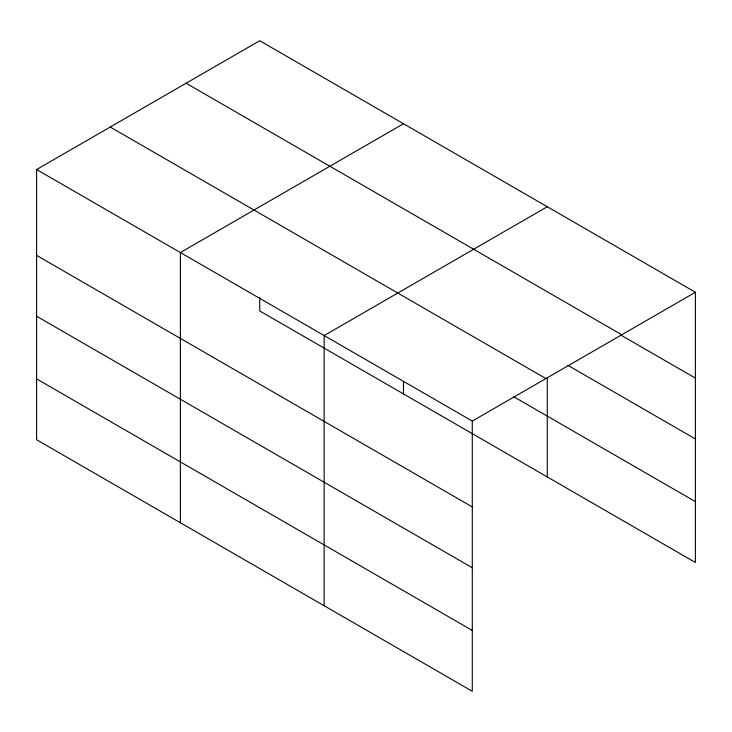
<?xml version="1.0" encoding="UTF-8"?>
<svg xmlns="http://www.w3.org/2000/svg" width="732" height="732" viewBox="0 0 732 732"><rect width="100%" height="100%" fill="white"/><g stroke="black" fill="none" stroke-linecap="round" stroke-linejoin="round"><path stroke-width="1.1" d="M472.286 567.767L472.286 421.074L36.6 169.54L36.6 439.74L472.286 691.273L472.286 567.767L36.6 316.224M259.714 297.402L259.714 310.926L695.4 562.46L695.4 292.26L259.714 40.727L36.6 169.54M403.497 123.735L180.374 252.549L180.374 522.749M547.271 206.744L324.148 335.558L324.148 605.757M472.286 421.074L695.4 292.26M186.093 83.228L621.77 334.771M620.343 334.789L695.4 378.115M568.005 365.405L695.4 438.953M110.23 127.029L545.907 378.572M513.782 396.771L695.4 501.63M36.6 255.395L472.286 506.937M36.6 378.902L472.286 630.444M547.271 377.355L547.271 476.935M403.497 381.537L403.497 393.926"/></g></svg>
